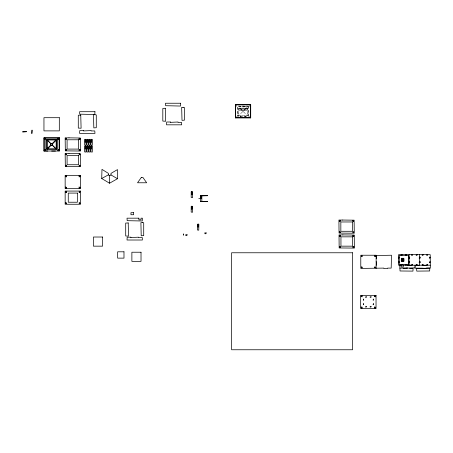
<?xml version="1.0" encoding="UTF-8"?>
<svg xmlns="http://www.w3.org/2000/svg" width="453" height="453" viewBox="0 0 453 453"><rect width="100%" height="100%" fill="white"/><g stroke="black" fill="none" stroke-linecap="round" stroke-linejoin="round"><path stroke-width="0.34" stroke-dasharray="2.27 1.7" d="M236.307 116.829L236.704 116.432M238.454 110.934L238.454 115.855L242.247 112.061L243.799 112.061L247.593 115.855L247.593 110.934M246.647 107.661L247.593 106.715L238.454 106.715L239.399 107.661M249.66 105.657L249.258 106.223L249.739 105.742M249.343 116.432L249.739 116.829M238.454 115.855L247.593 115.855M236.392 105.657L236.789 106.223L235.832 105.266M243.799 110.509L243.799 112.061M243.023 106.013L243.023 107.327M242.247 110.509L242.247 112.061M248.295 106.013L237.751 106.013L237.751 116.557L248.295 116.557L248.295 106.013M241.443 106.291L240.033 106.432L241.443 106.291M246.013 106.291L244.609 106.432L246.013 106.291M248.771 106.625L237.276 106.625L237.276 115.94L248.771 115.94L248.771 106.625M238.17 112.865L238.035 114.275L238.17 112.865M248.018 112.865L247.876 114.275L248.018 112.865M241.443 116.138L240.033 116.274L241.443 116.138M246.013 116.138L244.609 116.274L246.013 116.138"/><path stroke-width="0.68" d="M109.53 183.222L109.643 175.702L108.312 174.898L101.71 178.499L109.53 183.222L117.491 178.731L117.491 169.592L110.996 173.386L110.996 174.937L117.491 178.731M101.71 178.499L101.976 169.36L108.358 173.346L108.312 174.898M44.796 150.062L44.462 150.645L44.921 150.186M44.921 149.937L45.504 149.603L45.045 150.062M46.976 149.009L50.77 145.215L52.503 145.215L52.503 143.658L56.297 139.864L56.297 149.009L46.976 149.009L46.976 139.864L56.297 139.864M52.412 143.573L56.206 139.779L56.206 149.094L52.412 145.3L52.412 143.573L50.861 143.573L50.861 145.3L47.067 149.094L47.067 139.779L50.861 143.658M47.067 149.009L50.861 145.215M52.412 143.658L56.206 139.864M58.227 138.811L57.893 139.394L58.352 138.935M58.352 138.686L58.811 138.227L58.477 138.811M244.037 110.272L246.172 108.137M109.643 175.702L110.996 174.937M235.345 104.83L250.707 104.83M235.345 117.735L250.707 117.735M43.952 138.018L59.315 138.018M46.976 139.864L50.77 143.658L52.503 143.658M50.861 145.3L52.412 145.3M43.952 150.855L47.797 151.03M200.362 195.747L207.395 195.747M200.362 195.883L207.395 195.605L200.362 195.605L200.362 201.579L207.395 201.579L200.362 201.302M198.782 198.595L200.362 198.595M200.362 201.443L207.395 201.443M376.143 258.527L376.454 258.527L376.454 255.543L391.505 255.232L391.188 268.097L387.666 268.097L387.666 268.414L383.821 268.414L383.821 268.097L360.781 268.414L360.781 255.232L376.143 255.232L376.143 268.414M401.188 259.122L403.997 259.122M401.364 259.954L402.417 259.954M402.768 259.954L403.821 259.954M401.188 260.786L403.997 260.786M376.143 261.823L376.454 261.823L376.454 265.118L376.143 265.118M430.208 265.215L398.572 265.215L398.572 254.665L430.208 254.665L430.35 268.029L426.511 268.029L426.511 268.482L423.215 268.482L423.215 268.165M415.124 265.526L418.827 265.526L418.827 265.215M415.124 266.585L414.988 268.165L422.666 268.165M414.988 266.794L415.124 265.215M414.988 267.848L406.494 268.165L406.494 268.482L403.198 268.482L403.198 268.165M399.903 268.165L407.445 267.848L407.445 268.165M239.875 108.137L242.01 110.272M58.352 149.937L57.893 149.479L58.227 150.062M58.477 150.062L58.811 150.645L58.352 150.186M52.412 145.215L56.297 149.009M44.921 138.686L44.462 138.227L44.796 138.811M45.045 138.811L45.379 139.394L44.921 138.935M426.511 265.215L426.511 265.526L422.666 265.526L422.666 265.215M419.665 254.665L419.665 265.215M411.284 265.215L407.445 265.215M409.789 268.165L409.789 268.482L413.085 268.482L412.949 271.115L400.044 270.979L399.761 265.35L401.137 265.35L401.137 267.004L403.255 267.004L403.255 265.35L403.606 265.215M409.116 254.665L409.116 265.215M402.592 258.85L402.592 259.399M402.592 260.515L402.592 261.064M250.566 104.694L250.566 117.876M235.481 104.694L235.481 117.876M201.84 195.747L201.84 201.443M201.715 195.747L201.16 195.571L201.16 198.595L201.041 195.571L200.486 195.747M59.139 137.842L59.139 151.03M55.476 151.03L51.636 151.03M50.77 143.658L50.77 145.215M44.128 137.842L44.128 151.03M141.33 177.429L137.536 182.774L146.681 182.774L142.888 177.429L141.33 177.429M45.379 138.227L44.462 139.394L45.379 138.227M44.462 149.479L45.379 150.645L44.462 149.479M57.893 138.227L58.811 139.394L57.893 138.227M65.662 138.227L65.996 138.811L65.538 139.269L66.121 138.935L66.58 139.394L66.246 138.811L66.704 138.352L66.121 138.686L65.662 138.227M58.811 149.479L57.893 150.645L58.811 149.479M65.662 149.479L65.996 150.062L65.538 150.521L66.121 150.186L66.58 150.645L66.246 150.062L66.704 149.603L66.121 149.937L65.662 149.479M79.088 138.227L79.428 138.811L78.964 139.269L79.547 138.935L80.011 139.394L79.671 138.811L80.136 138.352L79.547 138.686L79.088 138.227M65.747 153.958L65.996 154.456L65.623 154.83L66.121 154.581L66.495 154.954L66.246 154.456L66.619 154.082L66.121 154.331L65.747 153.958M79.088 149.479L79.428 150.062L78.964 150.521L79.547 150.186L80.011 150.645L79.671 150.062L80.136 149.603L79.547 149.937L79.088 149.479M65.747 165.209L65.996 165.707L65.623 166.075L66.121 165.832L66.495 166.2L66.246 165.707L66.619 165.334L66.121 165.583L65.747 165.209M79.179 153.958L79.428 154.456L79.054 154.83L79.547 154.581L79.921 154.954L79.671 154.456L80.045 154.082L79.547 154.331L79.179 153.958M65.662 175.809L65.996 176.393L65.538 176.851L66.121 176.517L66.58 176.976L66.246 176.393L66.704 175.934L66.121 176.268L65.662 175.809M79.179 165.209L79.428 165.707L79.054 166.075L79.547 165.832L79.921 166.2L79.671 165.707L80.045 165.334L79.547 165.583L79.179 165.209M65.662 187.061L65.996 187.644L65.538 188.103L66.121 187.769L66.58 188.227L66.246 187.644L66.704 187.185L66.121 187.519L65.662 187.061M79.088 175.809L79.428 176.393L78.964 176.851L79.547 176.517L80.011 176.976L79.671 176.393L80.136 175.934L79.547 176.268L79.088 175.809M65.747 191.54L65.996 192.038L65.623 192.412L66.121 192.163L66.495 192.536L66.246 192.038L66.619 191.664L66.121 191.913L65.747 191.54M79.088 187.061L79.428 187.644L78.964 188.103L79.547 187.769L80.011 188.227L79.671 187.644L80.136 187.185L79.547 187.519L79.088 187.061M65.747 202.791L65.996 203.289L65.623 203.657L66.121 203.408L66.495 203.782L66.246 203.289L66.619 202.916L66.121 203.165L65.747 202.791M79.179 191.54L79.428 192.038L79.054 192.412L79.547 192.163L79.921 192.536L79.671 192.038L80.045 191.664L79.547 191.913L79.179 191.54M79.179 202.791L79.428 203.289L79.054 203.657L79.547 203.408L79.921 203.782L79.671 203.289L80.045 202.916L79.547 203.165L79.179 202.791M339.484 220.532L339.795 221.007L339.405 221.398L339.88 221.087L340.271 221.483L339.96 221.007L340.356 220.611L339.88 220.922L339.484 220.532M339.484 231.777L339.795 232.253L339.405 232.649L339.88 232.338L340.271 232.729L339.96 232.253L340.356 231.862L339.88 232.174L339.484 231.777M352.915 220.532L353.227 221.007L352.83 221.398L353.306 221.087L353.702 221.483L353.391 221.007L353.782 220.611L353.306 220.922L352.915 220.532M339.501 235.311L339.903 235.877L339.422 236.358L339.982 235.956L340.463 236.438L340.067 235.877L340.548 235.396L339.982 235.792L339.501 235.311M352.915 231.777L353.227 232.253L352.83 232.649L353.306 232.338L353.702 232.729L353.391 232.253L353.782 231.862L353.306 232.174L352.915 231.777M339.501 246.562L339.903 247.128L339.422 247.61L339.982 247.208L340.463 247.689L340.067 247.128L340.548 246.647L339.982 247.044L339.501 246.562M352.932 235.311L353.329 235.877L352.853 236.358L353.414 235.956L353.895 236.438L353.493 235.877L353.974 235.396L353.414 235.792L352.932 235.311M352.932 246.562L353.329 247.128L352.853 247.61L353.414 247.208L353.895 247.689L353.493 247.128L353.974 246.647L353.414 247.044L352.932 246.562M361.352 255.719L361.664 256.194L361.268 256.591L361.743 256.279L362.14 256.67L361.828 256.194L362.219 255.803L361.743 256.115L361.352 255.719M361.352 266.97L361.664 267.446L361.268 267.842L361.743 267.525L362.14 267.921L361.828 267.446L362.219 267.049L361.743 267.366L361.352 266.97M374.778 255.719L375.095 256.194L374.699 256.591L375.175 256.279L375.571 256.67L375.254 256.194L375.65 255.803L375.175 256.115L374.778 255.719M374.778 266.97L375.095 267.446L374.699 267.842L375.175 267.525L375.571 267.921L375.254 267.446L375.65 267.049L375.175 267.366L374.778 266.97M361.16 295.747L361.556 296.307L361.075 296.789L361.641 296.392L362.123 296.874L361.721 296.307L362.202 295.826L361.641 296.228L361.16 295.747M361.16 306.998L361.556 307.559L361.075 308.04L361.641 307.638L362.123 308.119L361.721 307.559L362.202 307.077L361.641 307.479L361.16 306.998M374.586 295.747L374.988 296.307L374.506 296.789L375.067 296.392L375.548 296.874L375.152 296.307L375.633 295.826L375.067 296.228L374.586 295.747M374.586 306.998L374.988 307.559L374.506 308.04L375.067 307.638L375.548 308.119L375.152 307.559L375.633 307.077L375.067 307.479L374.586 306.998M180.656 103.239L165.47 103.239L165.47 104.467L165.645 105.696L180.481 106.047L180.656 103.239M250.707 104.694L235.345 104.694L235.345 117.876L250.707 117.876L250.707 104.694M183.063 107.333L181.659 107.333L182.01 120.339L184.467 120.164L184.467 107.508L183.063 107.333M165.277 108.244L162.814 108.42L162.814 121.076L165.628 121.257L165.277 108.244M247.417 108.295L238.629 108.295L238.629 110.056L247.417 110.056L247.417 108.295M94.966 111.704L79.603 111.704L79.603 112.939L79.779 114.167L94.79 114.518L94.966 111.704M94.875 114.711L93.471 114.711L93.822 127.893L96.285 127.718L96.285 114.886L94.875 114.711M80.747 115.062L78.284 115.238L78.284 128.069L81.098 128.244L80.747 115.062M59.315 117.701L43.952 117.701L43.952 130.883L59.315 130.883L59.315 117.701M170.362 122.01L166.698 122.01L166.523 124.824L181.71 124.824L181.534 122.361L178.046 122.361L178.046 122.01L170.362 122.361L170.362 122.01M32.038 130.164L31.863 133.459L32.038 130.164M83.443 130.583L79.779 130.583L79.603 133.397L94.966 133.397L94.79 130.934L91.127 130.934L91.127 130.583L83.443 130.934L83.443 130.583M26.489 131.693L22.65 131.868L26.489 131.693M59.315 137.842L43.952 137.842L43.952 151.03L59.315 151.03L59.315 137.842M68.992 137.842L65.153 137.842L65.328 150.855L80.515 151.03L80.34 138.018L68.992 137.842M85.243 139.286L84.592 139.462L84.592 145.158L85.945 145.334L86.07 139.462L85.419 139.286L85.243 142.31L85.243 139.286M87.355 139.286L86.704 139.462L86.704 145.158L88.058 145.334L88.182 139.462L87.531 139.286L87.355 142.31L87.355 139.286M89.462 139.286L88.811 139.462L88.811 145.158L90.164 145.334L90.289 139.462L89.637 139.286L89.462 142.31L89.462 139.286M91.574 139.286L90.923 139.462L90.923 145.158L92.276 145.334L92.401 139.462L91.749 139.286L91.574 142.31L91.574 139.286M57.384 139.779L45.889 139.779L45.889 149.094L57.384 149.094L57.384 139.779M78.584 139.779L67.089 139.779L67.089 149.094L78.584 149.094L78.584 139.779M85.243 146.036L84.592 146.211L84.592 151.908L85.945 152.083L86.07 146.211L85.419 146.036L85.243 149.06L85.243 146.036M87.355 146.036L86.704 146.211L86.704 151.908L88.058 152.083L88.182 146.211L87.531 146.036L87.355 149.06L87.355 146.036M89.462 146.036L88.811 146.211L88.811 151.908L90.164 152.083L90.289 146.211L89.637 146.036L89.462 149.06L89.462 146.036M91.574 146.036L90.923 146.211L90.923 151.908L92.276 152.083L92.401 146.211L91.749 146.036L91.574 149.06L91.574 146.036M68.992 153.488L65.153 153.488L65.328 166.494L80.515 166.67L80.34 153.663L68.992 153.488M78.584 155.424L67.089 155.424L67.089 164.739L78.584 164.739L78.584 155.424M80.515 175.424L65.153 175.424L65.153 188.607L80.515 188.607L80.515 175.424M80.515 191.07L65.153 191.07L65.153 204.252L80.515 204.252L80.515 191.07M191.868 191.63L191.189 191.806L191.189 197.502L192.542 197.678L192.661 191.806L191.981 191.63L191.868 194.654L191.868 191.63M77.406 193.091L68.267 193.091L68.267 202.231L77.406 202.231L77.406 193.091M191.868 206.223L191.189 206.398L191.189 212.095L192.542 212.27L192.661 206.398L191.981 206.223L191.868 209.246L191.868 206.223M133.635 212.689L130.962 212.689L130.962 214.728L133.635 214.728L133.635 212.689M138.901 218.176L127.027 218.176L127.168 220.673L142.253 220.99L142.389 218.176L141.019 218.176L141.019 219.83L138.901 219.83L138.901 218.176M342.751 220.039L338.912 220.039L339.048 233.085L354.274 233.221L354.133 220.175L342.751 220.039M352.343 221.97L340.843 221.97L340.843 231.29L352.343 231.29L352.343 221.97M142.304 222.593L140.9 222.593L141.211 235.775L143.709 235.634L143.709 222.729L142.304 222.593M128.21 222.944L125.708 223.08L125.708 235.985L128.522 236.126L128.21 222.944M198.08 224.127L197.395 224.303L197.395 229.999L198.748 230.175L198.873 224.303L198.193 224.127L198.08 227.151L198.08 224.127M206.143 232.893L204.739 232.893L204.915 233.725L205.968 233.725L206.143 232.893M183.539 234.014L183.397 235.067L183.539 234.014M187.072 234.745L185.668 234.745L185.843 235.645L186.896 235.645L187.072 234.745M342.859 234.909L339.02 234.909L339.155 247.955L354.382 248.091L354.24 235.05L342.859 234.909M352.445 236.845L340.95 236.845L340.95 246.16L352.445 246.16L352.445 236.845M102.559 237.021L93.42 237.021L93.42 246.16L102.559 246.16L102.559 237.021M130.872 237.196L127.168 237.196L127.027 240.011L142.389 240.011L142.253 237.514L138.55 237.514L138.55 237.196L130.872 237.514L130.872 237.196M123.986 251.8L117.661 251.8L117.661 258.131L123.986 258.131L123.986 251.8M141.019 252.225L131.88 252.225L131.88 261.364L141.019 261.364L141.019 252.225M352.587 252.768L231.613 252.768L231.613 349.761L352.587 349.761L352.587 252.768M402.088 254.948L401.03 255.09L402.088 254.948M406.658 254.948L405.599 255.09L406.658 254.948M412.632 254.948L411.579 255.09L412.632 254.948M417.202 254.948L416.148 255.09L417.202 254.948M423.181 254.948L422.122 255.09L423.181 254.948M427.751 254.948L426.698 255.09L427.751 254.948M408.413 255.367L399.274 255.367L399.274 264.512L408.413 264.512L408.413 255.367M398.991 257.128L398.855 258.182L398.991 257.128M408.838 257.128L408.697 258.182L408.838 257.128M409.54 257.128L409.399 258.182L409.54 257.128M419.382 257.128L419.24 258.182L419.382 257.128M420.084 257.128L419.948 258.182L420.084 257.128M429.931 257.128L429.789 258.182L429.931 257.128M402.417 258.289L401.364 258.289L401.364 261.619L402.417 261.619L402.417 261.064L402.768 261.064L402.768 261.619L403.821 261.619L403.821 258.289L402.768 258.289L402.768 258.85L402.417 258.85L402.417 258.289M402.768 259.399L402.417 259.399L402.417 260.515L402.768 260.515L402.768 259.399M398.991 261.698L398.855 262.751L398.991 261.698M408.838 261.698L408.697 262.751L408.838 261.698M409.54 261.698L409.399 262.751L409.54 261.698M419.382 261.698L419.24 262.751L419.382 261.698M420.084 261.698L419.948 262.751L420.084 261.698M429.931 261.698L429.789 262.751L429.931 261.698M402.088 264.79L401.03 264.931L402.088 264.79M406.658 264.79L405.599 264.931L406.658 264.79M412.632 264.79L411.579 264.931L412.632 264.79M417.202 264.79L416.148 264.931L417.202 264.79M423.181 264.79L422.122 264.931L423.181 264.79M427.751 264.79L426.698 264.931L427.751 264.79M429.806 268.165L416.624 268.482L416.76 271.115L429.665 270.979L429.806 268.165M376.035 295.345L360.673 295.345L360.673 308.527L376.035 308.527L376.035 295.345M366.596 296.942L365.543 297.083L366.596 296.942M371.166 296.942L370.112 297.083L371.166 296.942M363.504 299.122L363.363 300.175L363.504 299.122M373.346 299.122L373.204 300.175L373.346 299.122M363.504 303.691L363.363 304.744L363.504 303.691M373.346 303.691L373.204 304.744L373.346 303.691M366.596 306.789L365.543 306.924L366.596 306.789M371.166 306.789L370.112 306.924L371.166 306.789"/></g></svg>
